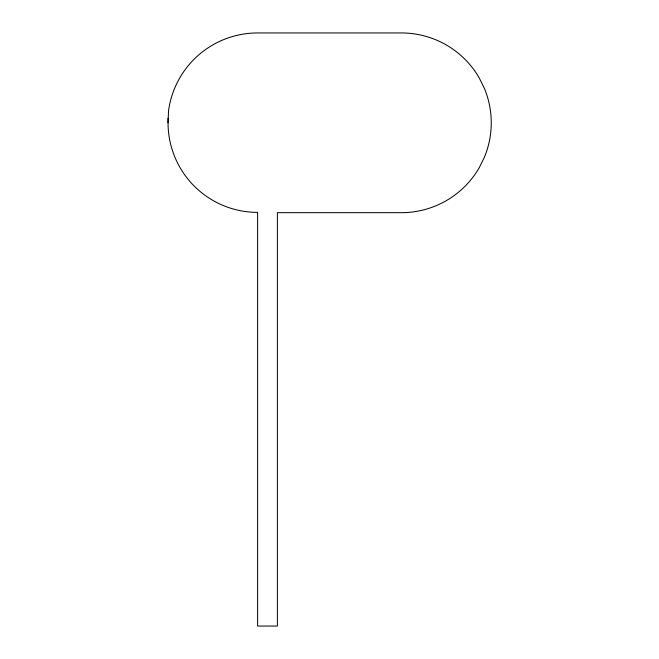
<?xml version="1.0" encoding="UTF-8"?>
<svg xmlns="http://www.w3.org/2000/svg" width="659" height="659" viewBox="0 0 659 659"><rect width="100%" height="100%" fill="white"/><g stroke="black" fill="none" stroke-linecap="round" stroke-linejoin="round"><path stroke-width="0.99" d="M168.045 122.813L168.515 111.058A89.863 89.863 0 0 1 257.916 32.95L401.389 32.95A89.863 89.863 0 0 1 479.217 77.886L484.414 88.421A89.863 89.863 0 0 1 484.414 157.204L479.217 167.748A89.863 89.863 0 0 1 401.389 212.676L277.381 212.676L277.381 626.05L257.611 626.05L257.611 212.371A89.558 89.558 0 0 1 168.045 122.813L168.045 118.183"/></g></svg>
